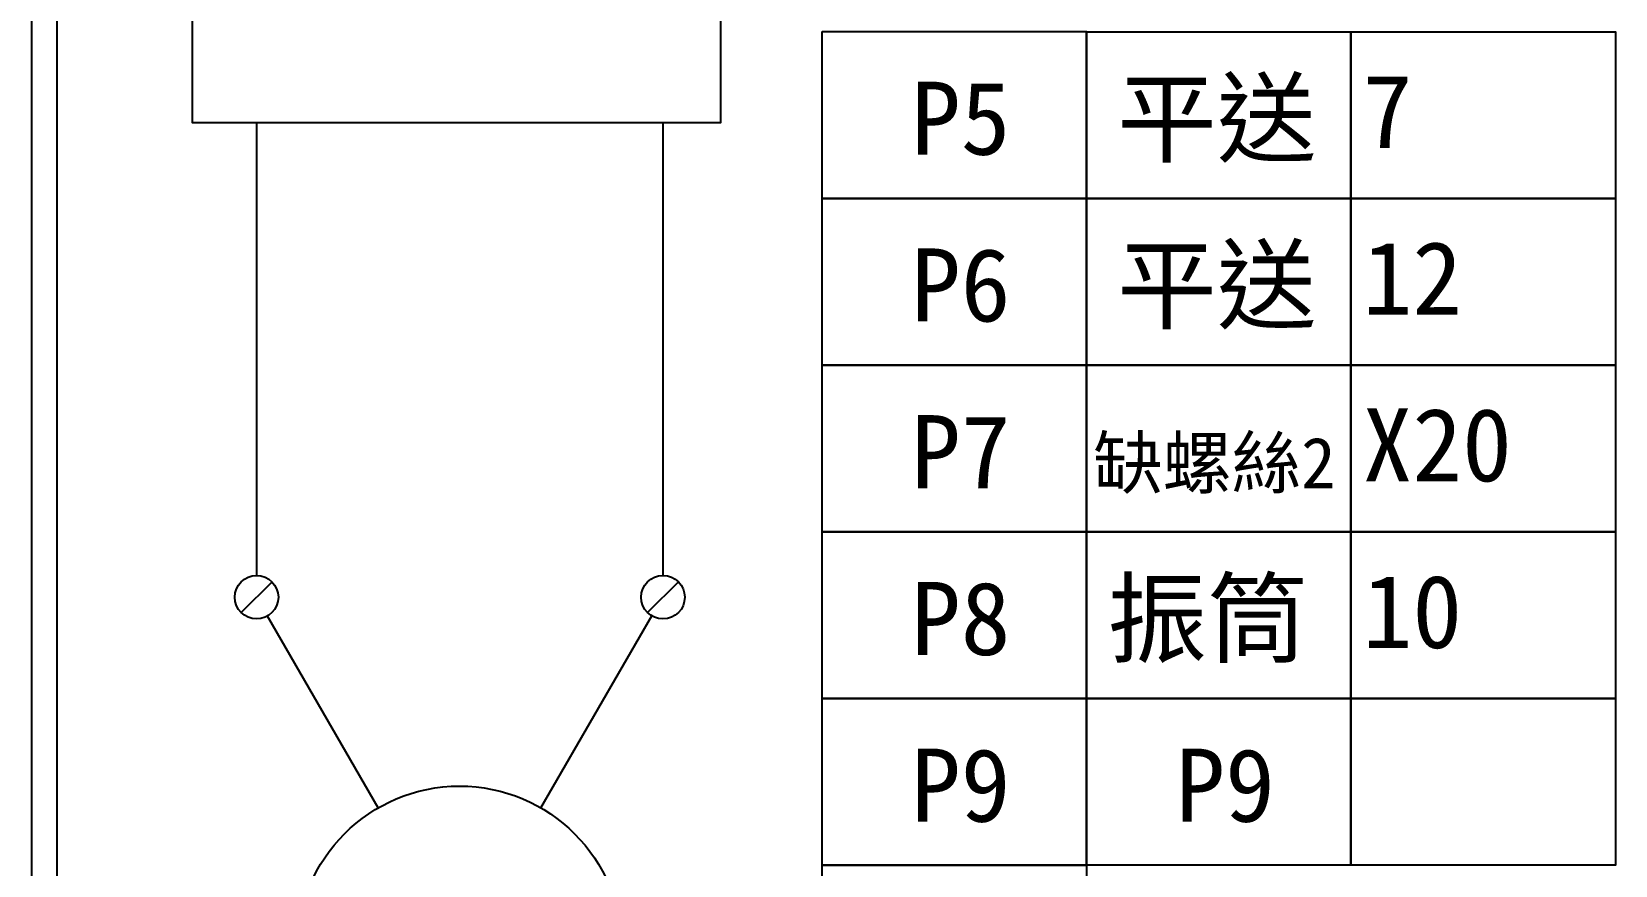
# Model space of a CAD drawing. Extents: x 10 to 297, y 3 to 207.
# Drawn here: x 10 to 87.9, y 43.1 to 84.1 of the extents above; entities that cross this region are included whole.
import ezdxf

# ---------------------------------------------------------------- set-up
doc = ezdxf.new("R2010")
doc.units = 0
doc.layers.get('0').update_dxf_attribs({"linetype": 'CONTINUOUS'})
doc.layers.add('圖框層', color=7, linetype='CONTINUOUS')
doc.layers.add('標尺寸層', color=3, linetype='CONTINUOUS')
doc.styles.add('STSL', font='kaiu.ttf')

msp = doc.modelspace()

# ---------------------------------------------------------------- linework, layer by layer
for p, q in [((21.062, 79.652), (21.07, 57.36)), ((41.062, 79.652), (41.07, 57.36)), ((21.828, 57.047), (20.313, 55.532)), ((41.828, 57.047), (40.313, 55.532)), ((27.059, 45.917), (21.606, 55.362)), ((35.059, 45.917), (40.518, 55.372))]:
    msp.add_line(p, q)
for centre, radius in [((21.07, 56.289), 1.071), ((41.07, 56.289), 1.071), ((31.059, 38.988), 8)]:
    msp.add_circle(centre, radius)
at = {"layer": '圖框層', "color": 7}
for p, q in [((10, 3), (10, 206.969)), ((11.25, 4.25), (11.25, 205.719))]:
    msp.add_line(p, q, dxfattribs=at)
at = {"layer": '標尺寸層', "color": 7}
for points in [[(17.91, 97.029), (43.903, 97.029), (43.903, 79.652), (17.91, 79.652)], [(48.904, 84.137), (61.916, 84.137), (61.916, 75.927), (48.904, 75.927)], [(61.916, 84.136), (74.928, 84.136), (74.928, 75.927), (61.916, 75.927)], [(74.928, 84.136), (87.94, 84.136), (87.94, 75.927), (74.928, 75.927)], [(48.904, 75.927), (61.916, 75.927), (61.916, 67.717), (48.904, 67.717)], [(61.916, 75.926), (74.928, 75.926), (74.928, 67.717), (61.916, 67.717)], [(74.928, 75.926), (87.94, 75.926), (87.94, 67.717), (74.928, 67.717)], [(48.904, 67.717), (61.916, 67.717), (61.916, 59.507), (48.904, 59.507)], [(61.916, 67.716), (74.928, 67.716), (74.928, 59.507), (61.916, 59.507)], [(74.928, 67.716), (87.94, 67.716), (87.94, 59.507), (74.928, 59.507)], [(48.904, 59.507), (61.916, 59.507), (61.916, 51.297), (48.904, 51.297)], [(61.916, 59.506), (74.928, 59.506), (74.928, 51.297), (61.916, 51.297)], [(74.928, 59.506), (87.94, 59.506), (87.94, 51.297), (74.928, 51.297)], [(48.904, 51.297), (61.916, 51.297), (61.916, 43.087), (48.904, 43.087)], [(61.916, 51.296), (74.928, 51.296), (74.928, 43.087), (61.916, 43.087)], [(74.928, 51.296), (87.94, 51.296), (87.94, 43.087), (74.928, 43.087)], [(48.904, 43.087), (61.916, 43.087), (61.916, 34.877), (48.904, 34.877)]]:
    msp.add_lwpolyline(points, close=True, dxfattribs=at)

# ---------------------------------------------------------------- texts
at = {"layer": '圖框層', "color": 4, "style": 'STSL'}
for s, height, p in [('平送', 3.6, (63.414, 78.075)), ('7', 3.6, (75.502, 78.415)), ('P5', 3.6, (53.274, 78.076)), ('P6', 3.6, (53.274, 69.866)), ('平送', 3.6, (63.414, 69.865)), ('12', 3.6, (75.502, 70.205)), ('X20', 3.6, (75.502, 61.995)), ('P7', 3.6, (53.274, 61.656)), ('缺螺絲2', 2.5, (62.243, 61.655)), ('P8', 3.6, (53.274, 53.445)), ('振筒', 3.6, (62.943, 53.445)), ('10', 3.6, (75.502, 53.785)), ('P9', 3.6, (53.274, 45.236)), ('P9', 3.6, (66.286, 45.235))]:
    msp.add_text(s, height=height, dxfattribs=at).set_placement(p)

doc.saveas('drawing.dxf')
